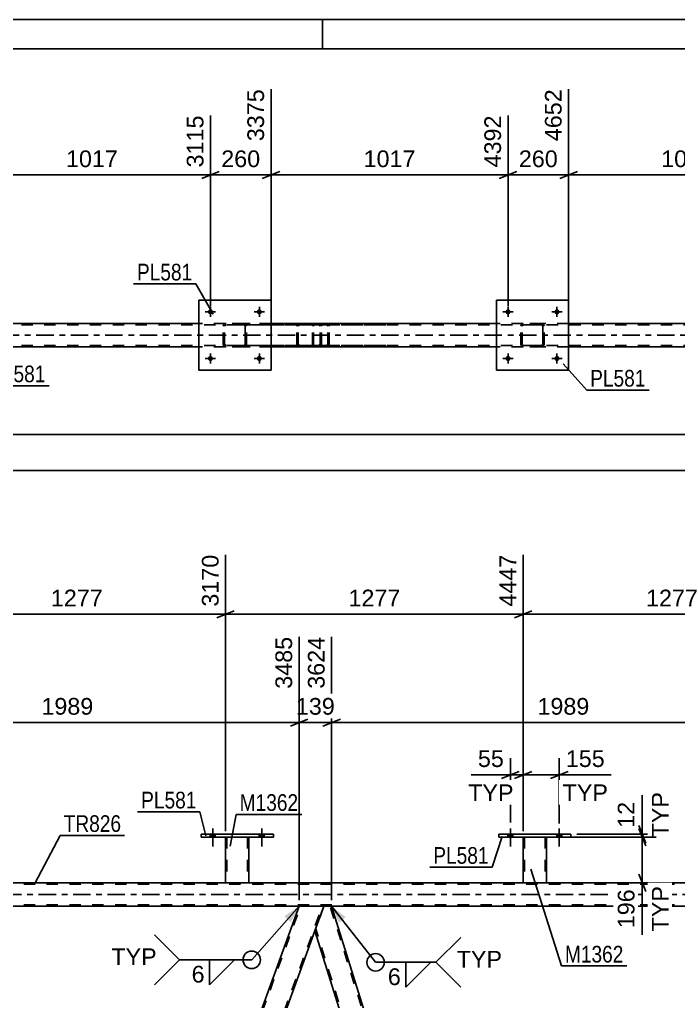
# Model space of a CAD drawing. Header units: millimetres. Extents: x 0 to 841, y 0 to 594.
# Drawn here: x 159 to 272.1, y 425.5 to 594 of the extents above; entities that cross this region are included whole.
import ezdxf

# ---------------------------------------------------------------- set-up
doc = ezdxf.new("R2010")
doc.units = ezdxf.units.MM
doc.linetypes.add('DXK_LINE_DOT2', pattern=[3.9198, 1.9599, -1.9599])
doc.linetypes.add('DXK_LINE_DOT3', pattern=[5.9187, 2.979, -0.9799, 0.9799, -0.9799])
doc.styles.add('Arial', font='arial.ttf', dxfattribs={"height": 0.2})
doc.styles.add('Arial Narrow', font='ARIALN.TTF', dxfattribs={"height": 0.2})

# ---------------------------------------------------------------- blocks, each defined once
blk = doc.blocks.new('Unknown-717034159-1133')
at = {"color": 5, "linetype": 'Continuous'}
for p, q in [((841, 594), (0, 594)), ((211, 589), (211, 594)), ((836, 589), (5, 589))]:
    blk.add_line(p, q, dxfattribs=at)
blk = doc.blocks.new('Bolt-717034159-5315 - 5309')
at = {"linetype": 'Continuous'}
for points in [[(192.2, 543.85, -1), (191.32, 543.85, -1)], [(200.6, 543.85, -1), (199.72, 543.85, -1)]]:
    blk.add_hatch(color=1, dxfattribs=at).paths.add_polyline_path(points)
at = {"color": 1, "linetype": 'Continuous'}
for p, q in [((191.76, 544.73), (191.76, 542.97)), ((200.16, 544.73), (200.16, 542.97)), ((190.88, 543.85), (192.64, 543.85)), ((199.28, 543.85), (201.04, 543.85))]:
    blk.add_line(p, q, dxfattribs=at)
blk = doc.blocks.new('Bolt-717034159-5316 - 5309')
at = {"linetype": 'Continuous'}
for points in [[(192.2, 535.85, -1), (191.32, 535.85, -1)], [(200.6, 535.85, -1), (199.72, 535.85, -1)]]:
    blk.add_hatch(color=1, dxfattribs=at).paths.add_polyline_path(points)
at = {"color": 1, "linetype": 'Continuous'}
for p, q in [((190.88, 535.85), (192.64, 535.85)), ((191.76, 536.73), (191.76, 534.97)), ((199.28, 535.85), (201.04, 535.85)), ((200.16, 536.73), (200.16, 534.97))]:
    blk.add_line(p, q, dxfattribs=at)
blk = doc.blocks.new('Bolt-717034159-5317 - 5309')
at = {"linetype": 'Continuous'}
for points in [[(243.28, 543.85, -1), (242.4, 543.85, -1)], [(251.68, 543.85, -1), (250.8, 543.85, -1)]]:
    blk.add_hatch(color=1, dxfattribs=at).paths.add_polyline_path(points)
at = {"color": 1, "linetype": 'Continuous'}
for p, q in [((242.84, 544.73), (242.84, 542.97)), ((251.24, 544.73), (251.24, 542.97)), ((241.96, 543.85), (243.72, 543.85)), ((250.36, 543.85), (252.12, 543.85))]:
    blk.add_line(p, q, dxfattribs=at)
blk = doc.blocks.new('Bolt-717034159-5318 - 5309')
at = {"linetype": 'Continuous'}
for points in [[(243.28, 535.85, -1), (242.4, 535.85, -1)], [(251.68, 535.85, -1), (250.8, 535.85, -1)]]:
    blk.add_hatch(color=1, dxfattribs=at).paths.add_polyline_path(points)
at = {"color": 1, "linetype": 'Continuous'}
for p, q in [((241.96, 535.85), (243.72, 535.85)), ((242.84, 536.73), (242.84, 534.97)), ((250.36, 535.85), (252.12, 535.85)), ((251.24, 536.73), (251.24, 534.97))]:
    blk.add_line(p, q, dxfattribs=at)
blk = doc.blocks.new('Part-717034159-5362 - 5309')
at = {"color": 2, "linetype": 'Continuous'}
for p, q in [((189.76, 545.85), (189.76, 533.85)), ((189.76, 545.85), (202.16, 545.85)), ((202.16, 545.85), (202.16, 533.85)), ((189.76, 533.85), (202.16, 533.85))]:
    blk.add_line(p, q, dxfattribs=at)
blk = doc.blocks.new('Part-717034159-5365 - 5309')
at = {"color": 7, "linetype": 'DXK_LINE_DOT2'}
for p, q in [((193.96, 541.37), (193.99, 541.56)), ((193.99, 541.56), (193.96, 541.37)), ((193.96, 538.33), (193.96, 541.37)), ((193.96, 538.33), (193.96, 541.37)), ((194.2, 541.37), (194.22, 541.46)), ((194.2, 538.33), (194.2, 541.37)), ((194.2, 538.33), (194.2, 541.37)), ((194.22, 541.46), (194.27, 541.54)), ((194.25, 541.82), (194.44, 541.85)), ((194.44, 541.85), (194.25, 541.82)), ((194.27, 541.54), (194.35, 541.59)), ((194.35, 541.59), (194.44, 541.61)), ((197.48, 541.85), (194.44, 541.85)), ((197.48, 541.61), (194.44, 541.61)), ((197.48, 541.85), (197.66, 541.82)), ((197.66, 541.82), (197.48, 541.85)), ((197.48, 541.61), (197.57, 541.59)), ((197.57, 541.59), (197.65, 541.54)), ((197.65, 541.54), (197.7, 541.46)), ((197.7, 541.46), (197.72, 541.37)), ((197.72, 538.33), (197.72, 541.37)), ((197.72, 541.37), (197.72, 538.33)), ((197.92, 541.56), (197.96, 541.37)), ((197.96, 541.37), (197.92, 541.56)), ((197.96, 538.33), (197.96, 541.37)), ((197.96, 538.33), (197.96, 541.37)), ((193.99, 538.15), (193.96, 538.33)), ((193.96, 538.33), (193.99, 538.15)), ((194.22, 538.24), (194.2, 538.33)), ((194.27, 538.16), (194.22, 538.24)), ((194.44, 537.85), (194.25, 537.89)), ((194.25, 537.89), (194.44, 537.85)), ((194.35, 538.11), (194.27, 538.16)), ((194.44, 538.09), (194.35, 538.11)), ((197.48, 538.09), (194.44, 538.09)), ((197.48, 537.85), (194.44, 537.85)), ((197.57, 538.11), (197.48, 538.09)), ((197.66, 537.89), (197.48, 537.85)), ((197.48, 537.85), (197.66, 537.89)), ((197.65, 538.16), (197.57, 538.11)), ((197.7, 538.24), (197.65, 538.16)), ((197.72, 538.33), (197.7, 538.24)), ((197.96, 538.33), (197.92, 538.15)), ((197.92, 538.15), (197.96, 538.33))]:
    blk.add_line(p, q, dxfattribs=at)
at = {"color": 7, "linetype": 'DXK_LINE_DOT3'}
blk.add_line((195.96, 539.85), (195.96, 539.85), dxfattribs=at)
at = {"color": 7, "linetype": 'DXK_LINE_DOT2'}
for centre, start, end in [((194.44, 541.37), 112.5, 157.5), ((194.44, 541.37), 112.5, 157.5), ((197.48, 541.37), 22.5, 67.5), ((197.48, 541.37), 22.5, 67.5), ((194.44, 538.33), 202.5, 247.5), ((194.44, 538.33), 202.5, 247.5), ((197.48, 538.33), 292.5, 337.5), ((197.48, 538.33), 292.5, 337.5)]:
    blk.add_arc(centre, 0.48, start, end, dxfattribs=at)
blk = doc.blocks.new('Part-717034159-5370 - 5309')
at = {"color": 2, "linetype": 'Continuous'}
for p, q in [((240.84, 545.85), (240.84, 533.85)), ((240.84, 545.85), (253.24, 545.85)), ((253.24, 545.85), (253.24, 533.85)), ((240.84, 533.85), (253.24, 533.85))]:
    blk.add_line(p, q, dxfattribs=at)
blk = doc.blocks.new('Part-717034159-5373 - 5309')
at = {"color": 7, "linetype": 'DXK_LINE_DOT2'}
for p, q in [((245.04, 541.37), (245.07, 541.56)), ((245.07, 541.56), (245.04, 541.37)), ((245.04, 538.33), (245.04, 541.37)), ((245.04, 538.33), (245.04, 541.37)), ((245.28, 541.37), (245.3, 541.46)), ((245.28, 538.33), (245.28, 541.37)), ((245.28, 538.33), (245.28, 541.37)), ((245.3, 541.46), (245.35, 541.54)), ((245.33, 541.82), (245.52, 541.85)), ((245.52, 541.85), (245.33, 541.82)), ((245.35, 541.54), (245.43, 541.59)), ((245.43, 541.59), (245.52, 541.61)), ((248.56, 541.85), (245.52, 541.85)), ((248.56, 541.61), (245.52, 541.61)), ((248.56, 541.85), (248.74, 541.82)), ((248.74, 541.82), (248.56, 541.85)), ((248.56, 541.61), (248.65, 541.59)), ((248.65, 541.59), (248.73, 541.54)), ((248.73, 541.54), (248.78, 541.46)), ((248.78, 541.46), (248.8, 541.37)), ((248.8, 538.33), (248.8, 541.37)), ((248.8, 541.37), (248.8, 538.33)), ((249, 541.56), (249.04, 541.37)), ((249.04, 541.37), (249, 541.56)), ((249.04, 538.33), (249.04, 541.37)), ((249.04, 538.33), (249.04, 541.37)), ((245.07, 538.15), (245.04, 538.33)), ((245.04, 538.33), (245.07, 538.15)), ((245.3, 538.24), (245.28, 538.33)), ((245.35, 538.16), (245.3, 538.24)), ((245.52, 537.85), (245.33, 537.89)), ((245.33, 537.89), (245.52, 537.85)), ((245.43, 538.11), (245.35, 538.16)), ((245.52, 538.09), (245.43, 538.11)), ((248.56, 538.09), (245.52, 538.09)), ((248.56, 537.85), (245.52, 537.85)), ((248.65, 538.11), (248.56, 538.09)), ((248.74, 537.89), (248.56, 537.85)), ((248.56, 537.85), (248.74, 537.89)), ((248.73, 538.16), (248.65, 538.11)), ((248.78, 538.24), (248.73, 538.16)), ((248.8, 538.33), (248.78, 538.24)), ((249.04, 538.33), (249, 538.15)), ((249, 538.15), (249.04, 538.33))]:
    blk.add_line(p, q, dxfattribs=at)
at = {"color": 7, "linetype": 'DXK_LINE_DOT3'}
blk.add_line((247.04, 539.85), (247.04, 539.85), dxfattribs=at)
at = {"color": 7, "linetype": 'DXK_LINE_DOT2'}
for centre, start, end in [((245.52, 541.37), 112.5, 157.5), ((245.52, 541.37), 112.5, 157.5), ((248.56, 541.37), 22.5, 67.5), ((248.56, 541.37), 22.5, 67.5), ((245.52, 538.33), 202.5, 247.5), ((245.52, 538.33), 202.5, 247.5), ((248.56, 538.33), 292.5, 337.5), ((248.56, 538.33), 292.5, 337.5)]:
    blk.add_arc(centre, 0.48, start, end, dxfattribs=at)
blk = doc.blocks.new('Part-717034159-5469 - 5309')
at = {"color": 7, "linetype": 'DXK_LINE_DOT2'}
for p, q in [((210.33, 541.85), (195.19, 541.85)), ((210.33, 541.61), (195.19, 541.61)), ((206.62, 541.54), (206.58, 541.37)), ((206.58, 538.33), (206.58, 541.37)), ((206.62, 541.56), (206.62, 541.54)), ((206.84, 541.37), (206.86, 541.47)), ((206.84, 538.33), (206.84, 541.37)), ((206.86, 541.47), (206.91, 541.54)), ((207.09, 541.85), (206.9, 541.82)), ((206.91, 541.54), (206.99, 541.6)), ((206.99, 541.6), (207.09, 541.61)), ((210.52, 541.82), (210.33, 541.85)), ((210.33, 541.61), (210.42, 541.6)), ((210.42, 541.6), (210.51, 541.54)), ((210.51, 541.54), (210.56, 541.47)), ((210.56, 541.47), (210.58, 541.37)), ((210.58, 538.33), (210.58, 541.37)), ((210.8, 541.54), (210.8, 541.56)), ((210.84, 541.37), (210.8, 541.54)), ((210.84, 538.33), (210.84, 541.37)), ((210.33, 538.09), (195.19, 538.09)), ((210.33, 537.85), (195.19, 537.85)), ((206.58, 538.33), (206.62, 538.15)), ((206.86, 538.24), (206.84, 538.33)), ((206.91, 538.16), (206.86, 538.24)), ((206.9, 537.89), (207.09, 537.85)), ((206.99, 538.11), (206.91, 538.16)), ((207.09, 538.09), (206.99, 538.11)), ((210.42, 538.11), (210.33, 538.09)), ((210.33, 537.85), (210.52, 537.89)), ((210.51, 538.16), (210.42, 538.11)), ((210.56, 538.24), (210.51, 538.16)), ((210.58, 538.33), (210.56, 538.24)), ((210.8, 538.15), (210.84, 538.33))]:
    blk.add_line(p, q, dxfattribs=at)
for centre, start, end in [((207.07, 541.35), 110.7583, 155.68), ((210.35, 541.35), 24.32, 69.2417), ((207.07, 538.35), 204.32, 249.2417), ((210.35, 538.35), 290.7583, 335.68)]:
    blk.add_arc(centre, 0.496, start, end, dxfattribs=at)
blk = doc.blocks.new('Part-717034159-5479 - 5309')
at = {"color": 7, "linetype": 'DXK_LINE_DOT2'}
for p, q in [((209.31, 541.56), (209.29, 541.37)), ((209.29, 538.33), (209.29, 541.37)), ((209.37, 541.71), (209.31, 541.56)), ((209.46, 541.82), (209.37, 541.71)), ((209.43, 541.37), (209.44, 541.47)), ((209.43, 538.33), (209.43, 541.37)), ((209.44, 541.47), (209.47, 541.54)), ((209.56, 541.85), (209.46, 541.82)), ((209.47, 541.54), (209.51, 541.6)), ((209.51, 541.6), (209.56, 541.61)), ((221.84, 541.85), (209.56, 541.85)), ((221.84, 541.61), (209.56, 541.61)), ((210.84, 541.85), (210.84, 541.61)), ((211.85, 541.82), (211.65, 541.85)), ((211.65, 541.61), (211.75, 541.6)), ((211.75, 541.6), (211.83, 541.54)), ((211.83, 541.54), (211.88, 541.47)), ((211.88, 541.47), (211.9, 541.37)), ((211.9, 538.33), (211.9, 541.37)), ((212.12, 541.54), (212.12, 541.56)), ((212.16, 541.37), (212.12, 541.54)), ((212.16, 538.33), (212.16, 541.37)), ((209.29, 538.33), (209.31, 538.15)), ((209.31, 538.15), (209.37, 537.99)), ((209.37, 537.99), (209.46, 537.89)), ((209.44, 538.24), (209.43, 538.33)), ((209.47, 538.16), (209.44, 538.24)), ((209.46, 537.89), (209.56, 537.85)), ((209.51, 538.11), (209.47, 538.16)), ((209.56, 538.09), (209.51, 538.11)), ((221.84, 538.09), (209.56, 538.09)), ((221.84, 537.85), (209.56, 537.85)), ((210.84, 537.85), (210.84, 538.09)), ((211.75, 538.11), (211.65, 538.09)), ((211.65, 537.85), (211.85, 537.89)), ((211.83, 538.16), (211.75, 538.11)), ((211.88, 538.24), (211.83, 538.16)), ((211.9, 538.33), (211.88, 538.24)), ((212.12, 538.15), (212.16, 538.33))]:
    blk.add_line(p, q, dxfattribs=at)
for centre, start, end in [((211.67, 541.36), 23.8494, 68.8059), ((211.67, 538.35), 291.1941, 336.1506)]:
    blk.add_arc(centre, 0.492, start, end, dxfattribs=at)
blk = doc.blocks.new('Part-717034159-5552 - 5309')
at = {"color": 7, "linetype": 'DXK_LINE_DOT2'}
for p, q in [((729.64, 541.61), (67.18, 541.61)), ((202.16, 541.85), (189.76, 541.85)), ((253.24, 541.85), (240.84, 541.85)), ((729.64, 538.09), (67.18, 538.09)), ((202.16, 537.85), (189.76, 537.85)), ((253.24, 537.85), (240.84, 537.85))]:
    blk.add_line(p, q, dxfattribs=at)
at = {"color": 2, "linetype": 'Continuous'}
for p, q in [((189.76, 541.85), (151.08, 541.85)), ((240.84, 541.85), (202.16, 541.85)), ((291.92, 541.85), (253.24, 541.85)), ((189.76, 537.85), (151.08, 537.85)), ((240.84, 537.85), (202.16, 537.85)), ((291.92, 537.85), (253.24, 537.85))]:
    blk.add_line(p, q, dxfattribs=at)
at = {"color": 7, "linetype": 'DXK_LINE_DOT3'}
blk.add_line((67.18, 539.85), (729.64, 539.85), dxfattribs=at)
blk = doc.blocks.new('Bolt-717034159-3564 - 3558')
at = {"linetype": 'Continuous'}
for points in [[(191.72, 453.71), (192.6, 453.71), (192.6, 454.19), (191.72, 454.19)], [(200.12, 453.71), (201, 453.71), (201, 454.19), (200.12, 454.19)]]:
    blk.add_hatch(color=1, dxfattribs=at).paths.add_polyline_path(points)
at = {"color": 1, "linetype": 'Continuous'}
for p, q in [((192.16, 455.19), (192.16, 452.07)), ((200.56, 455.19), (200.56, 452.07)), ((191.72, 454.19), (191.72, 453.71)), ((192.6, 454.19), (192.6, 453.71)), ((200.12, 454.19), (200.12, 453.71)), ((201, 454.19), (201, 453.71))]:
    blk.add_line(p, q, dxfattribs=at)
blk = doc.blocks.new('Part-717034159-3638 - 3558')
at = {"color": 2, "linetype": 'Continuous'}
for p, q in [((194.36, 445.87), (194.36, 453.71)), ((198.36, 453.71), (198.36, 445.87)), ((198.32, 445.87), (194.36, 445.87)), ((198.36, 445.87), (198.32, 445.87))]:
    blk.add_line(p, q, dxfattribs=at)
at = {"color": 7, "linetype": 'DXK_LINE_DOT2'}
for p, q in [((194.36, 453.71), (198.36, 453.71)), ((194.36, 453.71), (194.36, 453.71)), ((194.36, 453.71), (194.36, 453.71)), ((194.6, 453.71), (194.6, 445.87)), ((198.12, 453.71), (198.12, 445.87)), ((198.36, 453.71), (198.36, 453.71)), ((198.36, 453.71), (198.36, 453.71)), ((198.1, 445.87), (198.12, 445.87))]:
    blk.add_line(p, q, dxfattribs=at)
blk = doc.blocks.new('Bolt-717034159-3565 - 3558')
at = {"linetype": 'Continuous'}
for points in [[(191.72, 453.71), (192.6, 453.71), (192.6, 454.19), (191.72, 454.19)], [(200.12, 453.71), (201, 453.71), (201, 454.19), (200.12, 454.19)]]:
    blk.add_hatch(color=1, dxfattribs=at).paths.add_polyline_path(points)
at = {"color": 1, "linetype": 'Continuous'}
for p, q in [((192.16, 455.19), (192.16, 452.07)), ((200.56, 455.19), (200.56, 452.07)), ((191.72, 454.19), (191.72, 453.71)), ((192.6, 454.19), (192.6, 453.71)), ((200.12, 454.19), (200.12, 453.71)), ((201, 454.19), (201, 453.71))]:
    blk.add_line(p, q, dxfattribs=at)
blk = doc.blocks.new('Bolt-717034159-3566 - 3558')
at = {"linetype": 'Continuous'}
for points in [[(242.8, 453.71), (243.68, 453.71), (243.68, 454.19), (242.8, 454.19)], [(251.2, 453.71), (252.08, 453.71), (252.08, 454.19), (251.2, 454.19)]]:
    blk.add_hatch(color=1, dxfattribs=at).paths.add_polyline_path(points)
at = {"color": 1, "linetype": 'Continuous'}
for p, q in [((243.24, 455.19), (243.24, 452.07)), ((251.64, 455.19), (251.64, 452.07)), ((242.8, 454.19), (242.8, 453.71)), ((243.68, 454.19), (243.68, 453.71)), ((251.2, 454.19), (251.2, 453.71)), ((252.08, 454.19), (252.08, 453.71))]:
    blk.add_line(p, q, dxfattribs=at)
blk = doc.blocks.new('Bolt-717034159-3567 - 3558')
at = {"linetype": 'Continuous'}
for points in [[(242.8, 453.71), (243.68, 453.71), (243.68, 454.19), (242.8, 454.19)], [(251.2, 453.71), (252.08, 453.71), (252.08, 454.19), (251.2, 454.19)]]:
    blk.add_hatch(color=1, dxfattribs=at).paths.add_polyline_path(points)
at = {"color": 1, "linetype": 'Continuous'}
for p, q in [((243.24, 455.19), (243.24, 452.07)), ((251.64, 455.19), (251.64, 452.07)), ((242.8, 454.19), (242.8, 453.71)), ((243.68, 454.19), (243.68, 453.71)), ((251.2, 454.19), (251.2, 453.71)), ((252.08, 454.19), (252.08, 453.71))]:
    blk.add_line(p, q, dxfattribs=at)
blk = doc.blocks.new('Part-717034159-3648 - 3558')
at = {"color": 2, "linetype": 'Continuous'}
for p, q in [((245.44, 445.87), (245.44, 453.71)), ((249.44, 453.71), (249.44, 445.87)), ((249.4, 445.87), (245.44, 445.87)), ((249.44, 445.87), (249.4, 445.87))]:
    blk.add_line(p, q, dxfattribs=at)
at = {"color": 7, "linetype": 'DXK_LINE_DOT2'}
for p, q in [((245.44, 453.71), (249.44, 453.71)), ((245.44, 453.71), (245.44, 453.71)), ((245.44, 453.71), (245.44, 453.71)), ((245.68, 453.71), (245.68, 445.87)), ((249.2, 453.71), (249.2, 445.87)), ((249.44, 453.71), (249.44, 453.71)), ((249.44, 453.71), (249.44, 453.71)), ((249.18, 445.87), (249.2, 445.87))]:
    blk.add_line(p, q, dxfattribs=at)
blk = doc.blocks.new('Part-717034159-3633 - 3558')
at = {"color": 2, "linetype": 'Continuous'}
for p, q in [((190.16, 453.71), (190.16, 454.19)), ((190.16, 454.19), (202.56, 454.19)), ((202.56, 453.71), (190.16, 453.71)), ((202.56, 454.19), (202.56, 453.71))]:
    blk.add_line(p, q, dxfattribs=at)
blk = doc.blocks.new('Part-717034159-3643 - 3558')
at = {"color": 2, "linetype": 'Continuous'}
for p, q in [((241.24, 453.71), (241.24, 454.19)), ((241.24, 454.19), (253.64, 454.19)), ((253.64, 453.71), (241.24, 453.71)), ((253.64, 454.19), (253.64, 453.71))]:
    blk.add_line(p, q, dxfattribs=at)
blk = doc.blocks.new('Part-717034159-3896 - 3558')
at = {"color": 7, "linetype": 'DXK_LINE_DOT2'}
for p, q in [((163.12, 320.65), (207.24, 441.87)), ((166.86, 320.65), (210.98, 441.87)), ((211.24, 441.87), (209.69, 437.62)), ((162.86, 320.65), (164.62, 325.47)), ((167.12, 320.65), (168.87, 325.47)), ((167.12, 320.65), (162.86, 320.65))]:
    blk.add_line(p, q, dxfattribs=at)
at = {"color": 2, "linetype": 'Continuous'}
for p, q in [((206.98, 441.87), (164.62, 325.47)), ((211.24, 441.87), (206.98, 441.87)), ((168.87, 325.47), (209.69, 437.62))]:
    blk.add_line(p, q, dxfattribs=at)
blk = doc.blocks.new('Part-717034159-3886 - 3558')
at = {"color": 2, "linetype": 'Continuous'}
for p, q in [((126.1, 441.87), (124.56, 437.62)), ((127.42, 441.87), (126.1, 441.87)), ((163.7, 325.47), (127.42, 441.87)), ((159.51, 325.47), (124.56, 437.62))]:
    blk.add_line(p, q, dxfattribs=at)
at = {"color": 7, "linetype": 'DXK_LINE_DOT2'}
for p, q in [((163.99, 323.74), (127.17, 441.87)), ((161.27, 320.65), (124.69, 437.99)), ((161.02, 320.65), (159.51, 325.47)), ((164.12, 324.12), (163.7, 325.47)), ((162.86, 320.65), (164.12, 324.12)), ((161.02, 320.65), (162.86, 320.65))]:
    blk.add_line(p, q, dxfattribs=at)
blk = doc.blocks.new('Part-717034159-3805 - 3558')
at = {"color": 7, "linetype": 'DXK_LINE_DOT2'}
for p, q in [((730.04, 445.63), (67.58, 445.63)), ((198.36, 445.87), (194.36, 445.87)), ((249.44, 445.87), (245.44, 445.87)), ((730.04, 442.11), (67.58, 442.11)), ((722.04, 441.87), (206.98, 441.87)), ((212.56, 441.87), (206.98, 441.87))]:
    blk.add_line(p, q, dxfattribs=at)
at = {"color": 2, "linetype": 'Continuous'}
for p, q in [((194.36, 445.87), (147.28, 445.87)), ((245.44, 445.87), (198.36, 445.87)), ((296.52, 445.87), (249.44, 445.87)), ((206.98, 441.87), (127.42, 441.87)), ((292.12, 441.87), (212.56, 441.87))]:
    blk.add_line(p, q, dxfattribs=at)
at = {"color": 7, "linetype": 'DXK_LINE_DOT3'}
blk.add_line((67.58, 443.87), (730.04, 443.87), dxfattribs=at)
blk = doc.blocks.new('Part-717034159-3901 - 3558')
at = {"color": 2, "linetype": 'Continuous'}
for p, q in [((211.24, 441.87), (209.69, 437.62)), ((211.24, 441.87), (212.56, 441.87)), ((249.26, 324.12), (212.56, 441.87)), ((209.69, 437.62), (246.15, 320.65)), ((247.99, 320.65), (249.26, 324.12))]:
    blk.add_line(p, q, dxfattribs=at)
at = {"color": 7, "linetype": 'DXK_LINE_DOT2'}
for p, q in [((249.12, 323.74), (212.3, 441.87)), ((246.4, 320.65), (209.83, 437.99)), ((247.99, 320.65), (246.15, 320.65))]:
    blk.add_line(p, q, dxfattribs=at)
blk = doc.blocks.new('Part-717034159-3906 - 3558')
at = {"color": 7, "linetype": 'DXK_LINE_DOT2'}
for p, q in [((292.37, 441.87), (248.25, 320.65)), ((296.12, 441.87), (252, 320.65)), ((296.37, 441.87), (294.82, 437.62)), ((249.26, 324.12), (247.99, 320.65)), ((252.25, 320.65), (247.99, 320.65))]:
    blk.add_line(p, q, dxfattribs=at)
at = {"color": 2, "linetype": 'Continuous'}
for p, q in [((292.12, 441.87), (249.26, 324.12)), ((292.12, 441.87), (296.37, 441.87)), ((294.82, 437.62), (252.25, 320.65))]:
    blk.add_line(p, q, dxfattribs=at)
blk = doc.blocks.new('StraightDimension-717034159-6092 - 5309')
at = {"color": 7, "linetype": 'Continuous'}
for p, q in [((151.08, 542.85), (151.08, 582.04)), ((191.76, 544.85), (191.76, 577.54)), ((152.58, 567.94), (149.58, 566.74)), ((190.26, 566.74), (193.26, 567.94)), ((151.08, 567.34), (191.76, 567.34))]:
    blk.add_line(p, q, dxfattribs=at)
at = {"color": 0, "linetype": 'Continuous'}
blk.add_wipeout([(191.16, 578.14), (186.96, 578.14), (186.96, 568.04), (191.16, 568.04)], dxfattribs=at)
at = {"color": 0}
blk.add_wipeout([(176.46, 568.09), (176.46, 572.29), (166.37, 572.29), (166.37, 568.09)], dxfattribs=at)
at = {"color": 3, "linetype": 'Continuous', "style": 'Arial'}
blk.add_text('3115', height=2.865, rotation=90.0002, dxfattribs=at).set_placement((190.56, 568.64))
at = {"color": 3, "style": 'Arial'}
blk.add_text('1017', height=2.865, dxfattribs=at).set_placement((166.97, 568.69))
blk = doc.blocks.new('StraightDimension-717034159-6174 - 5309')
at = {"color": 7, "linetype": 'Continuous'}
blk.add_line((66.54, 516.62), (767.4, 516.62), dxfattribs=at)
blk = doc.blocks.new('StraightDimension-717034159-6020 - 5309')
at = {"color": 7, "linetype": 'Continuous'}
for p, q in [((253.24, 542.85), (253.24, 582.04)), ((293.92, 544.85), (293.92, 577.54)), ((254.74, 567.94), (251.74, 566.74)), ((292.42, 566.74), (295.42, 567.94)), ((253.24, 567.34), (293.92, 567.34))]:
    blk.add_line(p, q, dxfattribs=at)
at = {"color": 0, "linetype": 'Continuous'}
blk.add_wipeout([(293.32, 578.14), (289.12, 578.14), (289.12, 568.04), (293.32, 568.04)], dxfattribs=at)
at = {"color": 0}
blk.add_wipeout([(278.63, 568.09), (278.63, 572.29), (268.53, 572.29), (268.53, 568.09)], dxfattribs=at)
at = {"color": 3, "linetype": 'Continuous', "style": 'Arial'}
blk.add_text('5669', height=2.865, rotation=90.0002, dxfattribs=at).set_placement((292.72, 568.64))
at = {"color": 3, "style": 'Arial'}
blk.add_text('1017', height=2.865, dxfattribs=at).set_placement((269.13, 568.69))
blk = doc.blocks.new('StraightDimension-717034159-6038 - 5309')
at = {"color": 7, "linetype": 'Continuous'}
for p, q in [((253.24, 542.85), (253.24, 582.04)), ((242.84, 544.85), (242.84, 577.54)), ((241.34, 566.74), (244.34, 567.94)), ((254.74, 567.94), (251.74, 566.74)), ((242.84, 567.34), (253.24, 567.34))]:
    blk.add_line(p, q, dxfattribs=at)
at = {"color": 0}
blk.add_wipeout([(251.97, 568.09), (251.97, 572.29), (244.1, 572.29), (244.1, 568.09)], dxfattribs=at)
at = {"color": 3, "style": 'Arial'}
blk.add_text('260', height=2.865, dxfattribs=at).set_placement((244.7, 568.69))
at = {"color": 0, "linetype": 'Continuous'}
blk.add_wipeout([(252.64, 582.64), (248.44, 582.64), (248.44, 572.54), (252.64, 572.54)], dxfattribs=at)
at = {"color": 3, "linetype": 'Continuous', "style": 'Arial'}
blk.add_text('4652', height=2.865, rotation=90.0002, dxfattribs=at).set_placement((252.04, 573.14))
blk = doc.blocks.new('StraightDimension-717034159-6056 - 5309')
at = {"color": 7, "linetype": 'Continuous'}
for p, q in [((202.16, 542.85), (202.16, 582.04)), ((242.84, 544.85), (242.84, 577.54)), ((203.66, 567.94), (200.66, 566.74)), ((241.34, 566.74), (244.34, 567.94)), ((202.16, 567.34), (242.84, 567.34))]:
    blk.add_line(p, q, dxfattribs=at)
at = {"color": 0, "linetype": 'Continuous'}
blk.add_wipeout([(242.24, 578.14), (238.04, 578.14), (238.04, 568.04), (242.24, 568.04)], dxfattribs=at)
at = {"color": 0}
blk.add_wipeout([(227.54, 568.09), (227.54, 572.29), (217.45, 572.29), (217.45, 568.09)], dxfattribs=at)
at = {"color": 3, "linetype": 'Continuous', "style": 'Arial'}
blk.add_text('4392', height=2.865, rotation=90.0002, dxfattribs=at).set_placement((241.64, 568.64))
at = {"color": 3, "style": 'Arial'}
blk.add_text('1017', height=2.865, dxfattribs=at).set_placement((218.05, 568.69))
blk = doc.blocks.new('StraightDimension-717034159-6074 - 5309')
at = {"color": 7, "linetype": 'Continuous'}
for p, q in [((202.16, 542.85), (202.16, 582.04)), ((191.76, 544.85), (191.76, 577.54)), ((190.26, 566.74), (193.26, 567.94)), ((203.66, 567.94), (200.66, 566.74)), ((191.76, 567.34), (202.16, 567.34))]:
    blk.add_line(p, q, dxfattribs=at)
at = {"color": 0}
blk.add_wipeout([(200.89, 568.09), (200.89, 572.29), (193.02, 572.29), (193.02, 568.09)], dxfattribs=at)
at = {"color": 3, "style": 'Arial'}
blk.add_text('260', height=2.865, dxfattribs=at).set_placement((193.62, 568.69))
at = {"color": 0, "linetype": 'Continuous'}
blk.add_wipeout([(201.56, 582.64), (197.36, 582.64), (197.36, 572.54), (201.56, 572.54)], dxfattribs=at)
at = {"color": 3, "linetype": 'Continuous', "style": 'Arial'}
blk.add_text('3375', height=2.865, rotation=90.0002, dxfattribs=at).set_placement((200.96, 573.14))
blk = doc.blocks.new('StraightDimension-717034159-6195 - 5309')
at = {"color": 7, "linetype": 'Continuous'}
blk.add_line((67.18, 522.83), (766.76, 522.83), dxfattribs=at)
blk = doc.blocks.new('StraightDimension-717034159-4676 - 3558')
at = {"color": 7, "linetype": 'Continuous'}
for p, q in [((212.56, 442.87), (212.56, 488.06)), ((292.12, 442.87), (292.12, 488.06)), ((214.06, 473.97), (211.06, 472.77)), ((290.62, 472.77), (293.62, 473.97)), ((212.56, 473.37), (292.12, 473.37))]:
    blk.add_line(p, q, dxfattribs=at)
at = {"color": 0, "linetype": 'Continuous'}
blk.add_wipeout([(291.51, 488.66), (287.31, 488.66), (287.31, 478.57), (291.51, 478.57)], dxfattribs=at)
at = {"color": 0}
blk.add_wipeout([(257.38, 474.12), (257.38, 478.32), (247.29, 478.32), (247.29, 474.12)], dxfattribs=at)
at = {"color": 3, "linetype": 'Continuous', "style": 'Arial'}
blk.add_text('5613', height=2.865, rotation=90.0002, dxfattribs=at).set_placement((290.92, 479.17))
at = {"color": 3, "style": 'Arial'}
blk.add_text('1989', height=2.865, dxfattribs=at).set_placement((247.89, 474.72))
blk = doc.blocks.new('StraightDimension-717034159-5126 - 3558')
at = {"color": 7, "linetype": 'Continuous'}
for p, q in [((265.29, 455.69), (266.49, 452.69)), ((266.49, 452.21), (265.29, 455.21)), ((250.44, 453.71), (268.29, 453.71)), ((254.64, 454.19), (268.29, 454.19)), ((265.89, 453.71), (265.89, 454.19))]:
    blk.add_line(p, q, dxfattribs=at)
at = {"color": 0, "linetype": 'Continuous'}
blk.add_wipeout([(270.99, 462.02), (266.79, 462.02), (266.79, 453.05), (270.99, 453.05)], dxfattribs=at)
at = {"color": 0}
blk.add_wipeout([(265.14, 460.36), (260.94, 460.36), (260.94, 454.71), (265.14, 454.71)], dxfattribs=at)
at = {"color": 7, "linetype": 'Continuous'}
blk.add_line((265.89, 454.19), (265.89, 460.88), dxfattribs=at)
blk.add_line((265.89, 454.19), (265.89, 460.88), dxfattribs=at)
at = {"color": 3, "linetype": 'Continuous', "style": 'Arial'}
blk.add_text('TYP', height=2.865, rotation=90.0002, dxfattribs=at).set_placement((270.39, 453.65))
at = {"color": 3, "style": 'Arial'}
blk.add_text('12', height=2.865, rotation=90.0002, dxfattribs=at).set_placement((264.54, 455.31))
blk = doc.blocks.new('StraightDimension-717034159-4657 - 3558')
at = {"color": 7, "linetype": 'Continuous'}
for p, q in [((206.98, 442.87), (206.98, 488.06)), ((212.56, 442.87), (212.56, 488.06)), ((205.48, 472.77), (208.48, 473.97)), ((214.06, 473.97), (211.06, 472.77)), ((206.98, 473.37), (212.56, 473.37))]:
    blk.add_line(p, q, dxfattribs=at)
at = {"color": 0}
blk.add_wipeout([(213.7, 474.12), (213.7, 478.32), (205.83, 478.32), (205.83, 474.12)], dxfattribs=at)
at = {"color": 3, "style": 'Arial'}
blk.add_text('139', height=2.865, dxfattribs=at).set_placement((206.43, 474.72))
at = {"color": 0, "linetype": 'Continuous'}
blk.add_wipeout([(211.96, 488.66), (207.76, 488.66), (207.76, 478.57), (211.96, 478.57)], dxfattribs=at)
at = {"color": 3, "linetype": 'Continuous', "style": 'Arial'}
blk.add_text('3624', height=2.865, rotation=90.0002, dxfattribs=at).set_placement((211.36, 479.17))
blk = doc.blocks.new('StraightDimension-717034159-5097 - 3558')
at = {"color": 7, "linetype": 'Continuous'}
for p, q in [((245.44, 454.71), (245.44, 467.24)), ((251.64, 456.06), (251.64, 467.24)), ((243.94, 463.79), (246.94, 464.99)), ((245.44, 464.39), (251.64, 464.39)), ((253.14, 464.99), (250.14, 463.79))]:
    blk.add_line(p, q, dxfattribs=at)
at = {"color": 0}
blk.add_wipeout([(260.03, 465.14), (260.03, 469.34), (252.16, 469.34), (252.16, 465.14)], dxfattribs=at)
at = {"color": 0, "linetype": 'Continuous'}
blk.add_wipeout([(260.59, 459.29), (260.59, 463.49), (251.61, 463.49), (251.61, 459.29)], dxfattribs=at)
at = {"color": 7, "linetype": 'Continuous'}
blk.add_line((251.64, 464.39), (260.56, 464.39), dxfattribs=at)
blk.add_line((251.64, 464.39), (260.56, 464.39), dxfattribs=at)
at = {"color": 3, "style": 'Arial'}
blk.add_text('155', height=2.865, dxfattribs=at).set_placement((252.76, 465.74))
at = {"color": 3, "linetype": 'Continuous', "style": 'Arial'}
blk.add_text('TYP', height=2.865, dxfattribs=at).set_placement((252.21, 459.89))
blk = doc.blocks.new('StraightDimension-717034159-4153 - 3558')
at = {"color": 7, "linetype": 'Continuous'}
for p, q in [((143.28, 454.71), (143.28, 502.15)), ((194.36, 454.71), (194.36, 502.15)), ((144.78, 492.56), (141.78, 491.36)), ((192.86, 491.36), (195.86, 492.56)), ((143.28, 491.96), (194.36, 491.96))]:
    blk.add_line(p, q, dxfattribs=at)
at = {"color": 0, "linetype": 'Continuous'}
blk.add_wipeout([(193.76, 502.75), (189.56, 502.75), (189.56, 492.66), (193.76, 492.66)], dxfattribs=at)
at = {"color": 0}
blk.add_wipeout([(173.86, 492.71), (173.86, 496.91), (163.77, 496.91), (163.77, 492.71)], dxfattribs=at)
at = {"color": 3, "linetype": 'Continuous', "style": 'Arial'}
blk.add_text('3170', height=2.865, rotation=90.0002, dxfattribs=at).set_placement((193.16, 493.26))
at = {"color": 3, "style": 'Arial'}
blk.add_text('1277', height=2.865, dxfattribs=at).set_placement((164.37, 493.31))
blk = doc.blocks.new('StraightDimension-717034159-4163 - 3558')
at = {"color": 7, "linetype": 'Continuous'}
for p, q in [((194.36, 454.71), (194.36, 502.15)), ((245.44, 454.71), (245.44, 502.15)), ((195.86, 492.56), (192.86, 491.36)), ((243.94, 491.36), (246.94, 492.56)), ((194.36, 491.96), (245.44, 491.96))]:
    blk.add_line(p, q, dxfattribs=at)
at = {"color": 0, "linetype": 'Continuous'}
blk.add_wipeout([(244.84, 502.75), (240.64, 502.75), (240.64, 492.66), (244.84, 492.66)], dxfattribs=at)
at = {"color": 0}
blk.add_wipeout([(224.94, 492.71), (224.94, 496.91), (214.85, 496.91), (214.85, 492.71)], dxfattribs=at)
at = {"color": 3, "linetype": 'Continuous', "style": 'Arial'}
blk.add_text('4447', height=2.865, rotation=90.0002, dxfattribs=at).set_placement((244.24, 493.26))
at = {"color": 3, "style": 'Arial'}
blk.add_text('1277', height=2.865, dxfattribs=at).set_placement((215.45, 493.31))
blk = doc.blocks.new('StraightDimension-717034159-4173 - 3558')
at = {"color": 7, "linetype": 'Continuous'}
for p, q in [((245.44, 454.71), (245.44, 502.15)), ((296.52, 454.71), (296.52, 502.15)), ((246.94, 492.56), (243.94, 491.36)), ((295.02, 491.36), (298.02, 492.56)), ((245.44, 491.96), (296.52, 491.96))]:
    blk.add_line(p, q, dxfattribs=at)
at = {"color": 0, "linetype": 'Continuous'}
blk.add_wipeout([(295.92, 502.75), (291.72, 502.75), (291.72, 492.66), (295.92, 492.66)], dxfattribs=at)
at = {"color": 0}
blk.add_wipeout([(276.03, 492.71), (276.03, 496.91), (265.93, 496.91), (265.93, 492.71)], dxfattribs=at)
at = {"color": 3, "linetype": 'Continuous', "style": 'Arial'}
blk.add_text('5724', height=2.865, rotation=90.0002, dxfattribs=at).set_placement((295.32, 493.26))
at = {"color": 3, "style": 'Arial'}
blk.add_text('1277', height=2.865, dxfattribs=at).set_placement((266.53, 493.31))
blk = doc.blocks.new('StraightDimension-717034159-4638 - 3558')
at = {"color": 7, "linetype": 'Continuous'}
for p, q in [((127.42, 442.87), (127.42, 488.06)), ((206.98, 442.87), (206.98, 488.06)), ((128.92, 473.97), (125.92, 472.77)), ((205.48, 472.77), (208.48, 473.97)), ((127.42, 473.37), (206.98, 473.37))]:
    blk.add_line(p, q, dxfattribs=at)
at = {"color": 0, "linetype": 'Continuous'}
blk.add_wipeout([(206.38, 488.66), (202.18, 488.66), (202.18, 478.57), (206.38, 478.57)], dxfattribs=at)
at = {"color": 0}
blk.add_wipeout([(172.25, 474.12), (172.25, 478.32), (162.15, 478.32), (162.15, 474.12)], dxfattribs=at)
at = {"color": 3, "linetype": 'Continuous', "style": 'Arial'}
blk.add_text('3485', height=2.865, rotation=90.0002, dxfattribs=at).set_placement((205.78, 479.17))
at = {"color": 3, "style": 'Arial'}
blk.add_text('1989', height=2.865, dxfattribs=at).set_placement((162.75, 474.72))
blk = doc.blocks.new('StraightDimension-717034159-5104 - 3558')
at = {"color": 7, "linetype": 'Continuous'}
for p, q in [((243.24, 456.19), (243.24, 467.24)), ((245.44, 454.71), (245.44, 467.24)), ((241.74, 463.79), (244.74, 464.99)), ((243.24, 464.39), (245.44, 464.39)), ((246.94, 464.99), (243.94, 463.79))]:
    blk.add_line(p, q, dxfattribs=at)
at = {"color": 0}
blk.add_wipeout([(242.71, 465.14), (242.71, 469.34), (237.07, 469.34), (237.07, 465.14)], dxfattribs=at)
at = {"color": 0, "linetype": 'Continuous'}
blk.add_wipeout([(244.38, 459.29), (244.38, 463.49), (235.4, 463.49), (235.4, 459.29)], dxfattribs=at)
at = {"color": 7, "linetype": 'Continuous'}
blk.add_line((243.24, 464.39), (236.54, 464.39), dxfattribs=at)
blk.add_line((243.24, 464.39), (236.54, 464.39), dxfattribs=at)
at = {"color": 3, "style": 'Arial'}
blk.add_text('55', height=2.865, dxfattribs=at).set_placement((237.67, 465.74))
at = {"color": 3, "linetype": 'Continuous', "style": 'Arial'}
blk.add_text('TYP', height=2.865, dxfattribs=at).set_placement((236, 459.89))
blk = doc.blocks.new('StraightDimension-717034159-5137 - 3558')
at = {"color": 7, "linetype": 'Continuous'}
for p, q in [((265.29, 455.21), (266.49, 452.21)), ((250.44, 453.71), (268.29, 453.71)), ((265.89, 445.87), (265.89, 453.71)), ((266.49, 444.37), (265.29, 447.37)), ((250.4, 445.87), (268.29, 445.87))]:
    blk.add_line(p, q, dxfattribs=at)
at = {"color": 0}
blk.add_wipeout([(265.14, 445.34), (260.94, 445.34), (260.94, 437.47), (265.14, 437.47)], dxfattribs=at)
at = {"color": 0, "linetype": 'Continuous'}
blk.add_wipeout([(270.99, 445.89), (266.79, 445.89), (266.79, 436.92), (270.99, 436.92)], dxfattribs=at)
at = {"color": 7, "linetype": 'Continuous'}
blk.add_line((265.89, 445.87), (265.89, 436.95), dxfattribs=at)
blk.add_line((265.89, 445.87), (265.89, 436.95), dxfattribs=at)
at = {"color": 3, "linetype": 'Continuous', "style": 'Arial'}
blk.add_text('TYP', height=2.865, rotation=90.0002, dxfattribs=at).set_placement((270.39, 437.52))
at = {"color": 3, "style": 'Arial'}
blk.add_text('196', height=2.865, rotation=90.0002, dxfattribs=at).set_placement((264.54, 438.07))
blk = doc.blocks.new('Mark-717034159-5350 - 5309')
at = {"color": 0}
blk.add_wipeout([(163.46, 531.77), (163.46, 534.77), (153.95, 534.77), (153.95, 531.77)], dxfattribs=at)
blk.add_wipeout([(163.46, 531.77), (163.46, 534.77), (153.95, 534.77), (153.95, 531.77)], dxfattribs=at)
at = {"color": 30, "linetype": 'Continuous'}
for p, q in [((150.02, 534.85), (153.35, 531.17)), ((153.35, 531.17), (164.06, 531.17))]:
    blk.add_line(p, q, dxfattribs=at)
at = {"color": 3, "style": 'Arial Narrow'}
blk.add_text('PL581', height=2.863, dxfattribs=at).set_placement((153.95, 531.77))
blk = doc.blocks.new('Mark-717034159-5358 - 5309')
at = {"color": 0}
blk.add_wipeout([(188.65, 549.24), (188.65, 552.24), (179.15, 552.24), (179.15, 549.24)], dxfattribs=at)
blk.add_wipeout([(188.65, 549.24), (188.65, 552.24), (179.15, 552.24), (179.15, 549.24)], dxfattribs=at)
at = {"color": 30, "linetype": 'Continuous'}
for p in [(178.55, 548.64), (192.25, 543.44)]:
    blk.add_line(p, (189.25, 548.64), dxfattribs=at)
at = {"color": 3, "style": 'Arial Narrow'}
blk.add_text('PL581', height=2.863, dxfattribs=at).set_placement((179.15, 549.24))
blk = doc.blocks.new('Mark-717034159-5366 - 5309')
at = {"color": 0}
blk.add_wipeout([(266.44, 531.02), (266.44, 534.02), (256.94, 534.02), (256.94, 531.02)], dxfattribs=at)
blk.add_wipeout([(266.44, 531.02), (266.44, 534.02), (256.94, 534.02), (256.94, 531.02)], dxfattribs=at)
at = {"color": 30, "linetype": 'Continuous'}
for p, q in [((252.31, 534.95), (256.34, 530.42)), ((256.34, 530.42), (267.04, 530.42))]:
    blk.add_line(p, q, dxfattribs=at)
at = {"color": 3, "style": 'Arial Narrow'}
blk.add_text('PL581', height=2.863, dxfattribs=at).set_placement((256.94, 531.02))
blk = doc.blocks.new('Mark-717034159-3639 - 3558')
at = {"color": 0}
blk.add_wipeout([(239.51, 449.13), (239.51, 452.13), (230.01, 452.13), (230.01, 449.13)], dxfattribs=at)
blk.add_wipeout([(239.51, 449.13), (239.51, 452.13), (230.01, 452.13), (230.01, 449.13)], dxfattribs=at)
at = {"color": 30, "linetype": 'Continuous'}
for p in [(241.86, 453.83), (229.41, 448.53)]:
    blk.add_line(p, (240.11, 448.53), dxfattribs=at)
at = {"color": 3, "style": 'Arial Narrow'}
blk.add_text('PL581', height=2.863, dxfattribs=at).set_placement((230.01, 449.13))
blk = doc.blocks.new('Mark-717034159-3634 - 3558')
at = {"color": 0}
blk.add_wipeout([(206.84, 458.21), (206.84, 461.21), (196.78, 461.21), (196.78, 458.21)], dxfattribs=at)
blk.add_wipeout([(206.84, 458.21), (206.84, 461.21), (196.78, 461.21), (196.78, 458.21)], dxfattribs=at)
at = {"color": 30, "linetype": 'Continuous'}
for p, q in [((195.17, 452.13), (196.18, 457.61)), ((196.18, 457.61), (207.44, 457.61))]:
    blk.add_line(p, q, dxfattribs=at)
at = {"color": 3, "style": 'Arial Narrow'}
blk.add_text('M1362', height=2.863, dxfattribs=at).set_placement((196.78, 458.21))
blk = doc.blocks.new('Mark-717034159-3629 - 3558')
at = {"color": 0}
blk.add_wipeout([(189.37, 458.63), (189.37, 461.63), (179.87, 461.63), (179.87, 458.63)], dxfattribs=at)
blk.add_wipeout([(189.37, 458.63), (189.37, 461.63), (179.87, 461.63), (179.87, 458.63)], dxfattribs=at)
at = {"color": 30, "linetype": 'Continuous'}
for p in [(179.27, 458.03), (190.95, 453.92)]:
    blk.add_line(p, (189.97, 458.03), dxfattribs=at)
at = {"color": 3, "style": 'Arial Narrow'}
blk.add_text('PL581', height=2.863, dxfattribs=at).set_placement((179.87, 458.63))
blk = doc.blocks.new('Mark-717034159-3644 - 3558')
at = {"color": 0}
blk.add_wipeout([(262.66, 432.19), (262.66, 435.19), (252.61, 435.19), (252.61, 432.19)], dxfattribs=at)
blk.add_wipeout([(262.66, 432.19), (262.66, 435.19), (252.61, 435.19), (252.61, 432.19)], dxfattribs=at)
at = {"color": 30, "linetype": 'Continuous'}
for p, q in [((246.75, 448.2), (252.01, 431.59)), ((252.01, 431.59), (263.26, 431.59))]:
    blk.add_line(p, q, dxfattribs=at)
at = {"color": 3, "style": 'Arial Narrow'}
blk.add_text('M1362', height=2.863, dxfattribs=at).set_placement((252.61, 432.19))
blk = doc.blocks.new('Mark-717034159-3801 - 3558')
at = {"color": 0}
blk.add_wipeout([(176.44, 454.6), (176.44, 457.6), (166.58, 457.6), (166.58, 454.6)], dxfattribs=at)
blk.add_wipeout([(176.44, 454.6), (176.44, 457.6), (166.58, 457.6), (166.58, 454.6)], dxfattribs=at)
at = {"color": 30, "linetype": 'Continuous'}
for p, q in [((161.67, 445.87), (165.98, 454)), ((165.98, 454), (177.04, 454))]:
    blk.add_line(p, q, dxfattribs=at)
at = {"color": 3, "style": 'Arial Narrow'}
blk.add_text('TR826', height=2.863, dxfattribs=at).set_placement((166.58, 454.6))
blk = doc.blocks.new('WeldMark-717034159-5222 - 3558')
at = {"linetype": 'Continuous'}
blk.add_hatch(color=30, dxfattribs=at).paths.add_polyline_path([(213.81, 439.04), (212.56, 441.87), (214.99, 439.97)])
at = {"color": 30, "linetype": 'Continuous'}
blk.add_line((212.56, 441.87), (220.11, 432.22), dxfattribs=at)
at = {"color": 3, "linetype": 'Continuous'}
for q in [(234.72, 436.5), (234.72, 427.93)]:
    blk.add_line((230.43, 432.22), q, dxfattribs=at)
blk.add_arc((220.11, 432.22), 1.5, 90, 270, dxfattribs=at)
at = {"color": 0}
blk.add_wipeout([(224.63, 428.12), (224.63, 431.52), (222.01, 431.52), (222.01, 428.12)], dxfattribs=at)
at = {"color": 30, "linetype": 'Continuous'}
blk.add_line((220.11, 432.22), (230.43, 432.22), dxfattribs=at)
at = {"color": 3, "linetype": 'Continuous'}
for p, q in [((225.29, 432.22), (229.57, 432.22)), ((229.57, 432.22), (225.29, 427.93)), ((225.29, 427.93), (225.29, 432.22))]:
    blk.add_line(p, q, dxfattribs=at)
blk.add_arc((220.11, 432.22), 1.5, 270, 90, dxfattribs=at)
at = {"color": 3, "style": 'Arial'}
blk.add_text('6', height=2.87, dxfattribs=at).set_placement((222.21, 428.32))
at = {"color": 0, "linetype": 'Continuous'}
blk.add_wipeout([(241.8, 431.32), (241.8, 434.32), (234.03, 434.32), (234.03, 431.32)], dxfattribs=at)
blk.add_wipeout([(241.8, 431.32), (241.8, 434.32), (234.03, 434.32), (234.03, 431.32)], dxfattribs=at)
at = {"color": 3, "linetype": 'Continuous', "style": 'Arial'}
blk.add_text('TYP', height=2.865, dxfattribs=at).set_placement((234.03, 431.32))
blk = doc.blocks.new('WeldMark-717034159-5235 - 3558')
at = {"linetype": 'Continuous'}
blk.add_hatch(color=30, dxfattribs=at).paths.add_polyline_path([(204.43, 440.11), (206.98, 441.87), (205.56, 439.12)])
at = {"color": 30, "linetype": 'Continuous'}
blk.add_line((206.98, 441.87), (198.85, 432.65), dxfattribs=at)
at = {"color": 3, "linetype": 'Continuous'}
for q in [(182.14, 436.94), (182.14, 428.37)]:
    blk.add_line((186.43, 432.65), q, dxfattribs=at)
for start, end in [(90, 270), (270, 90)]:
    blk.add_arc((198.85, 432.65), 1.5, start, end, dxfattribs=at)
at = {"color": 0}
blk.add_wipeout([(190.95, 428.55), (190.95, 431.95), (188.33, 431.95), (188.33, 428.55)], dxfattribs=at)
at = {"color": 30, "linetype": 'Continuous'}
blk.add_line((186.43, 432.65), (198.85, 432.65), dxfattribs=at)
at = {"color": 3, "linetype": 'Continuous'}
for p, q in [((191.61, 432.65), (195.9, 432.65)), ((195.9, 432.65), (191.61, 428.37)), ((191.61, 428.37), (191.61, 432.65))]:
    blk.add_line(p, q, dxfattribs=at)
at = {"color": 3, "style": 'Arial'}
blk.add_text('6', height=2.87, dxfattribs=at).set_placement((188.53, 428.75))
at = {"color": 0, "linetype": 'Continuous'}
blk.add_wipeout([(182.53, 431.75), (182.53, 434.75), (174.75, 434.75), (174.75, 431.75)], dxfattribs=at)
blk.add_wipeout([(182.53, 431.75), (182.53, 434.75), (174.75, 434.75), (174.75, 431.75)], dxfattribs=at)
at = {"color": 3, "linetype": 'Continuous', "style": 'Arial'}
blk.add_text('TYP', height=2.865, dxfattribs=at).set_placement((174.75, 431.75))

msp = doc.modelspace()

# ---------------------------------------------------------------- block references
for name in ['Unknown-717034159-1133', 'Part-717034159-5362 - 5309', 'Bolt-717034159-5315 - 5309', 'Part-717034159-5370 - 5309', 'Bolt-717034159-5317 - 5309', 'Part-717034159-5552 - 5309', 'Part-717034159-5365 - 5309', 'Part-717034159-5469 - 5309', 'Part-717034159-5479 - 5309', 'Part-717034159-5373 - 5309', 'Bolt-717034159-5316 - 5309', 'Bolt-717034159-5318 - 5309', 'Bolt-717034159-3564 - 3558', 'Bolt-717034159-3565 - 3558', 'Bolt-717034159-3566 - 3558', 'Bolt-717034159-3567 - 3558', 'Part-717034159-3633 - 3558', 'Part-717034159-3638 - 3558', 'Part-717034159-3643 - 3558', 'Part-717034159-3648 - 3558', 'Part-717034159-3805 - 3558', 'Part-717034159-3886 - 3558', 'Part-717034159-3896 - 3558', 'Part-717034159-3901 - 3558', 'Part-717034159-3906 - 3558']:
    msp.add_blockref(name, (0, 0))

# ---------------------------------------------------------------- next in the draw order: block references
for name in ['StraightDimension-717034159-6092 - 5309', 'StraightDimension-717034159-6020 - 5309', 'StraightDimension-717034159-6174 - 5309', 'StraightDimension-717034159-4153 - 3558', 'StraightDimension-717034159-4676 - 3558', 'WeldMark-717034159-5235 - 3558', 'WeldMark-717034159-5222 - 3558']:
    msp.add_blockref(name, (0, 0))

# ---------------------------------------------------------------- next in the draw order: block references
for name in ['StraightDimension-717034159-6038 - 5309', 'StraightDimension-717034159-6195 - 5309', 'StraightDimension-717034159-4657 - 3558', 'StraightDimension-717034159-5126 - 3558', 'Mark-717034159-3639 - 3558']:
    msp.add_blockref(name, (0, 0))

# ---------------------------------------------------------------- next in the draw order: block references
for name in ['StraightDimension-717034159-6056 - 5309', 'Mark-717034159-5350 - 5309', 'Mark-717034159-5366 - 5309', 'StraightDimension-717034159-5097 - 3558']:
    msp.add_blockref(name, (0, 0))

# ---------------------------------------------------------------- next in the draw order: block references
for name in ['StraightDimension-717034159-6074 - 5309', 'StraightDimension-717034159-4163 - 3558']:
    msp.add_blockref(name, (0, 0))

# ---------------------------------------------------------------- next in the draw order: block references
for name in ['Mark-717034159-5358 - 5309', 'StraightDimension-717034159-4173 - 3558', 'StraightDimension-717034159-4638 - 3558']:
    msp.add_blockref(name, (0, 0))

# ---------------------------------------------------------------- next in the draw order: block references
for name in ['StraightDimension-717034159-5104 - 3558', 'Mark-717034159-3629 - 3558', 'Mark-717034159-3634 - 3558', 'Mark-717034159-3801 - 3558', 'StraightDimension-717034159-5137 - 3558']:
    msp.add_blockref(name, (0, 0))

# ---------------------------------------------------------------- next in the draw order: block references
msp.add_blockref('Mark-717034159-3644 - 3558', (0, 0))

doc.saveas('drawing.dxf')
